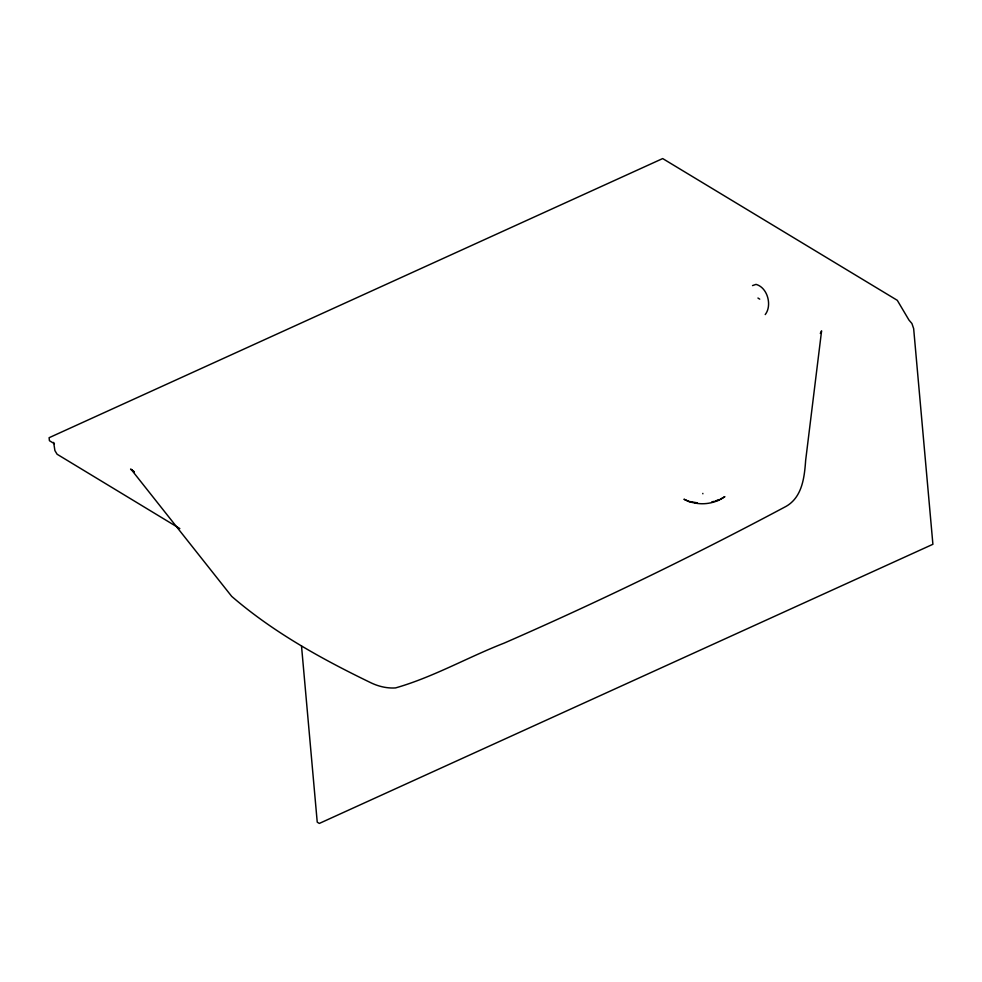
<?xml version="1.0" encoding="UTF-8"?>
<svg xmlns="http://www.w3.org/2000/svg" width="982" height="982" viewBox="0 0 982 982"><rect width="100%" height="100%" fill="white"/><g stroke="black" fill="none" stroke-linecap="round" stroke-linejoin="round"><path stroke-width="1.47" d="M820.314 333.438L821.59 330.848L805.645 460.423C804.442 477.203 802.319 497.039 786.116 506.356C693.93 555.53 599.941 601.279 504.183 643.1C467.702 657.289 433.234 677.163 395.513 687.928C387.166 688.456 378.892 686.528 371.356 682.993C322.035 659.155 273.303 632.322 231.703 596.381L131.379 469.691L133.736 471.495M765.223 314.571C772.294 305.586 767.715 287.566 756.03 284.387L752.519 285.59M720.53 499.114L724.863 496.622C716.479 502.661 705.481 505.006 695.317 503.115M715.645 500.894L719.315 499.556M717.719 500.55L718.799 500.157M711.852 501.851L714.43 501.336M697.269 502.821L688.652 501.372L683.963 499.237L689.781 501.937L695.968 503.25M179.841 528.598L57.091 454.236L54.894 450.566L53.666 442.391M54.403 443.717L49.431 440.709L49.1 437.714L662.678 158.568L897.29 300.32L908.976 320.071L911.922 323.52L913.653 328.589L932.9 544.286L319.322 823.432L317.235 822.179L301.511 645.96M757.944 298.025L759.724 299.154M134.141 471.802L130.581 469.089L134.203 471.851M702.891 493.786A1.989 1.007 -5.1 0 1 702.842 493.394"/></g></svg>
